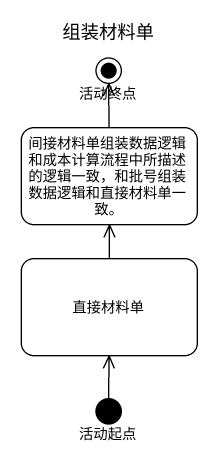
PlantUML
@startuml
title 组装材料单
hide empty description
state 活动终点 <<end>>
state "间接材料单组装数据逻辑和成本计算流程中所描述的逻辑一致，和批号组装数据逻辑和直接材料单一致。" as 间接材料单组装数据逻辑和成本计算流程中所描述的逻辑一致
state 直接材料单
state 活动起点 <<start>>
间接材料单组装数据逻辑和成本计算流程中所描述的逻辑一致 -up-> 活动终点
直接材料单 -up-> 间接材料单组装数据逻辑和成本计算流程中所描述的逻辑一致
活动起点 -up-> 直接材料单
@enduml
